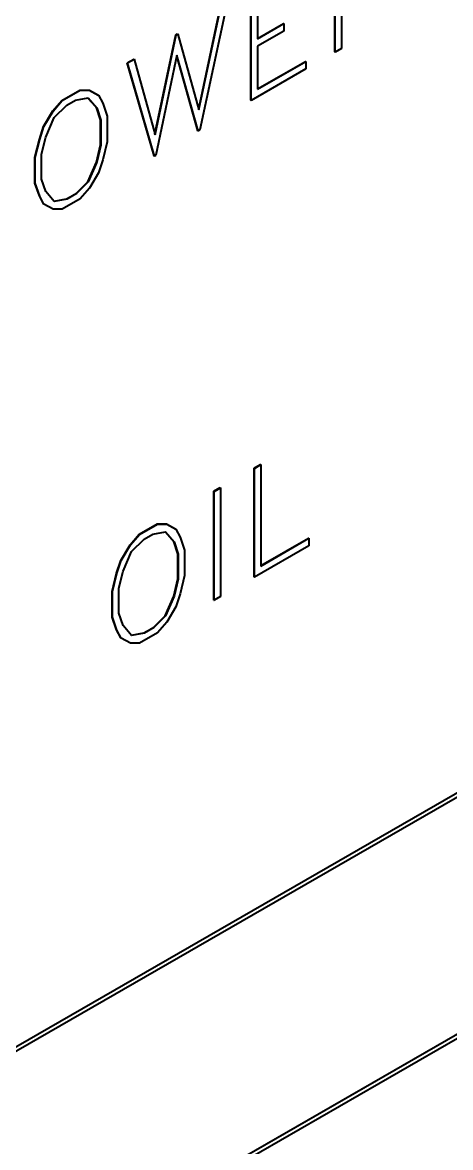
# Model space of a CAD drawing. Header units: millimetres. Extents: x 0 to 5887, y 0 to 4158.
# Drawn here: x 5445.79 to 5450.28, y 3202.75 to 3214.54 of the extents above; entities that cross this region are included whole.
import ezdxf

# ---------------------------------------------------------------- set-up
doc = ezdxf.new("R2010")
doc.units = ezdxf.units.MM
doc.header["$LTSCALE"] = 7
doc.layers.add('가시적인 것(ISO)', color=3, linetype='Continuous', lineweight=40)

msp = doc.modelspace()

# ---------------------------------------------------------------- linework, layer by layer
at = {"layer": '가시적인 것(ISO)'}
for p, q in [((5449.0653, 3214.23), (5449.0653, 3215.3675)), ((5449.0689, 3214.228), (5449.0689, 3215.3655)), ((5448.1859, 3213.7236), (5448.1859, 3214.861)), ((5448.1894, 3213.7215), (5448.1894, 3214.859)), ((5448.2562, 3214.8202), (5448.2562, 3214.3674)), ((5447.9313, 3214.7104), (5447.6504, 3213.4111)), ((5449.1357, 3214.7966), (5449.1357, 3214.2665)), ((5447.6399, 3213.6314), (5447.8601, 3214.6734)), ((5447.6421, 3213.6233), (5447.8636, 3214.6714)), ((5448.2562, 3214.3714), (5448.5272, 3214.5275)), ((5448.2562, 3214.3674), (5448.5307, 3214.5255)), ((5448.5272, 3214.5275), (5448.5307, 3214.5255)), ((5448.5307, 3214.5255), (5448.5307, 3214.4482)), ((5447.1814, 3213.3674), (5447.4016, 3214.4094)), ((5447.1836, 3213.3593), (5447.4051, 3214.4074)), ((5447.4016, 3214.4094), (5447.418, 3214.4189)), ((5447.4016, 3214.4094), (5447.4051, 3214.4074)), ((5447.4051, 3214.4074), (5447.4216, 3214.4168)), ((5447.418, 3214.4189), (5447.4216, 3214.4168)), ((5447.4216, 3214.4168), (5447.6421, 3213.6233)), ((5448.5307, 3214.4482), (5448.2562, 3214.2901)), ((5448.2562, 3214.2901), (5448.2562, 3213.8373)), ((5449.0653, 3214.23), (5449.0689, 3214.228)), ((5449.1357, 3214.2665), (5449.0689, 3214.228)), ((5446.8909, 3214.1153), (5446.9595, 3214.1548)), ((5446.8909, 3214.1153), (5446.8944, 3214.1133)), ((5447.1728, 3213.1402), (5446.8909, 3214.1153)), ((5446.8944, 3214.1133), (5446.9631, 3214.1528)), ((5447.1763, 3213.1381), (5446.8944, 3214.1133)), ((5446.9595, 3214.1548), (5446.9631, 3214.1528)), ((5446.9631, 3214.1528), (5447.1836, 3213.3593)), ((5447.4124, 3214.1947), (5447.1919, 3213.1471)), ((5447.6303, 3213.4037), (5447.4111, 3214.1886)), ((5447.6339, 3213.4016), (5447.4124, 3214.1947)), ((5448.2562, 3213.8413), (5448.7569, 3214.1297)), ((5448.2562, 3213.8373), (5448.7605, 3214.1276)), ((5448.7569, 3214.1297), (5448.7605, 3214.1276)), ((5448.7605, 3214.1276), (5448.7605, 3214.0504)), ((5448.7605, 3214.0504), (5448.1894, 3213.7215)), ((5446.2063, 3213.7211), (5446.3949, 3213.8297)), ((5446.2099, 3213.7191), (5446.3984, 3213.8276)), ((5446.3949, 3213.8297), (5446.491, 3213.83)), ((5446.3949, 3213.8297), (5446.3984, 3213.8276)), ((5446.3984, 3213.8276), (5446.4945, 3213.828)), ((5446.491, 3213.83), (5446.5852, 3213.7764)), ((5446.491, 3213.83), (5446.4945, 3213.828)), ((5446.4945, 3213.828), (5446.5888, 3213.7743)), ((5446.5852, 3213.7764), (5446.5888, 3213.7743)), ((5446.5888, 3213.7743), (5446.6345, 3213.6906)), ((5446.1112, 3213.6113), (5446.2063, 3213.7211)), ((5446.1147, 3213.6093), (5446.2099, 3213.7191)), ((5446.1275, 3213.5426), (5446.2602, 3213.6708)), ((5446.2063, 3213.7211), (5446.2099, 3213.7191)), ((5446.2602, 3213.6708), (5446.349, 3213.7219)), ((5446.349, 3213.7219), (5446.4817, 3213.7465)), ((5446.5678, 3213.6457), (5446.4802, 3213.7462)), ((5446.4817, 3213.7465), (5446.5714, 3213.6437)), ((5446.6118, 3213.5165), (5446.5678, 3213.6457)), ((5446.5678, 3213.6457), (5446.5714, 3213.6437)), ((5446.5714, 3213.6437), (5446.6153, 3213.5145)), ((5446.6345, 3213.6906), (5446.6821, 3213.5561)), ((5448.1859, 3213.7236), (5448.1894, 3213.7215)), ((5446.016, 3213.4486), (5446.1112, 3213.6113)), ((5446.0195, 3213.4465), (5446.1147, 3213.6093)), ((5446.0387, 3213.337), (5446.1275, 3213.5426)), ((5446.1112, 3213.6113), (5446.1147, 3213.6093)), ((5446.6118, 3213.2552), (5446.6118, 3213.5165)), ((5446.6118, 3213.5165), (5446.6153, 3213.5145)), ((5446.6153, 3213.5145), (5446.6153, 3213.2531)), ((5446.6821, 3213.5561), (5446.6821, 3213.2884)), ((5445.9711, 3213.3127), (5446.016, 3213.4486)), ((5445.9747, 3213.3106), (5446.0195, 3213.4465)), ((5446.016, 3213.4486), (5446.0195, 3213.4465)), ((5447.6303, 3213.4037), (5447.6339, 3213.4016)), ((5447.6504, 3213.4111), (5447.6339, 3213.4016)), ((5445.9236, 3213.1234), (5445.9711, 3213.3127)), ((5445.9271, 3213.1214), (5445.9747, 3213.3106)), ((5445.9711, 3213.3127), (5445.9747, 3213.3106)), ((5445.9939, 3213.1567), (5446.0387, 3213.337)), ((5446.6821, 3213.2884), (5446.6345, 3213.0991)), ((5446.5678, 3213.0754), (5446.6118, 3213.2552)), ((5446.6153, 3213.2531), (5446.5714, 3213.0734)), ((5446.6118, 3213.2552), (5446.6153, 3213.2531)), ((5445.9236, 3213.1234), (5445.9271, 3213.1214)), ((5445.9236, 3212.8557), (5445.9236, 3213.1234)), ((5445.9271, 3212.8537), (5445.9271, 3213.1214)), ((5445.9939, 3212.8953), (5445.9939, 3213.1567)), ((5446.4782, 3212.8693), (5446.5678, 3213.0754)), ((5446.5714, 3213.0734), (5446.4817, 3212.8672)), ((5446.5678, 3213.0754), (5446.5714, 3213.0734)), ((5446.6345, 3213.0991), (5446.5888, 3212.9627)), ((5447.1728, 3213.1402), (5447.1763, 3213.1381)), ((5447.1919, 3213.1471), (5447.1763, 3213.1381)), ((5446.5888, 3212.9627), (5446.4945, 3212.8005)), ((5445.9236, 3212.8557), (5445.9271, 3212.8537)), ((5445.9711, 3212.7212), (5445.9236, 3212.8557)), ((5445.9747, 3212.7192), (5445.9271, 3212.8537)), ((5446.0387, 3212.7666), (5445.9939, 3212.8953)), ((5446.3564, 3212.7473), (5446.4782, 3212.8693)), ((5446.4817, 3212.8672), (5446.36, 3212.7453)), ((5446.4782, 3212.8693), (5446.4817, 3212.8672)), ((5437.2771, 3198.9416), (5461.2426, 3212.7424)), ((5461.2461, 3212.7404), (5437.2806, 3198.9395)), ((5445.9711, 3212.7212), (5445.9747, 3212.7192)), ((5446.016, 3212.637), (5445.9711, 3212.7212)), ((5446.0195, 3212.6349), (5445.9747, 3212.7192)), ((5446.1275, 3212.6633), (5446.0387, 3212.7666)), ((5446.1255, 3212.6656), (5446.2567, 3212.6899)), ((5446.2602, 3212.6878), (5446.1275, 3212.6633)), ((5446.3984, 3212.6902), (5446.2099, 3212.5816)), ((5446.2567, 3212.6899), (5446.3564, 3212.7473)), ((5446.2567, 3212.6899), (5446.2602, 3212.6878)), ((5446.36, 3212.7453), (5446.2602, 3212.6878)), ((5446.3564, 3212.7473), (5446.36, 3212.7453)), ((5446.4945, 3212.8005), (5446.3984, 3212.6902)), ((5437.316, 3198.919), (5461.2108, 3212.6791)), ((5446.016, 3212.637), (5446.0195, 3212.6349)), ((5446.1147, 3212.5818), (5446.0195, 3212.6349)), ((5446.2099, 3212.5816), (5446.1147, 3212.5818)), ((5437.2806, 3196.3696), (5461.2461, 3210.1705)), ((5437.316, 3196.435), (5461.2072, 3210.193)), ((5461.2108, 3210.191), (5437.316, 3196.4309)), ((5448.219, 3209.8679), (5448.286, 3209.9065)), ((5448.219, 3209.8679), (5448.2225, 3209.8659)), ((5448.219, 3208.7281), (5448.219, 3209.8679)), ((5448.2225, 3209.8659), (5448.2895, 3209.9044)), ((5448.2225, 3208.726), (5448.2225, 3209.8659)), ((5448.286, 3209.9065), (5448.2895, 3209.9044)), ((5448.2895, 3209.9044), (5448.2895, 3208.842)), ((5447.7972, 3209.625), (5447.8641, 3209.6635)), ((5447.7972, 3209.625), (5447.8007, 3209.623)), ((5447.7972, 3208.4851), (5447.7972, 3209.625)), ((5447.8007, 3209.623), (5447.8676, 3209.6615)), ((5447.8007, 3208.4831), (5447.8007, 3209.623)), ((5447.8641, 3209.6635), (5447.8676, 3209.6615)), ((5447.8676, 3209.6615), (5447.8676, 3208.5217)), ((5447.0158, 3209.175), (5447.2047, 3209.2838)), ((5447.0193, 3209.173), (5447.2083, 3209.2818)), ((5447.2047, 3209.2838), (5447.301, 3209.2841)), ((5447.2047, 3209.2838), (5447.2083, 3209.2818)), ((5447.2083, 3209.2818), (5447.3045, 3209.2821)), ((5447.301, 3209.2841), (5447.3955, 3209.2304)), ((5447.301, 3209.2841), (5447.3045, 3209.2821)), ((5447.3045, 3209.2821), (5447.399, 3209.2284)), ((5446.9204, 3209.065), (5447.0158, 3209.175)), ((5446.924, 3209.0629), (5447.0193, 3209.173)), ((5447.0158, 3209.175), (5447.0193, 3209.173)), ((5447.0698, 3209.1246), (5447.1587, 3209.1759)), ((5447.1587, 3209.1759), (5447.2917, 3209.2005)), ((5447.378, 3209.0995), (5447.2902, 3209.2002)), ((5447.2917, 3209.2005), (5447.3816, 3209.0974)), ((5447.3955, 3209.2304), (5447.399, 3209.2284)), ((5447.399, 3209.2284), (5447.4449, 3209.1445)), ((5446.825, 3208.9019), (5446.9204, 3209.065)), ((5446.8286, 3208.8999), (5446.924, 3209.0629)), ((5446.9204, 3209.065), (5446.924, 3209.0629)), ((5446.9368, 3208.9961), (5447.0698, 3209.1246)), ((5447.4221, 3208.97), (5447.378, 3209.0995)), ((5447.378, 3209.0995), (5447.3816, 3209.0974)), ((5447.3816, 3209.0974), (5447.4256, 3208.968)), ((5447.4449, 3209.1445), (5447.4925, 3209.0097)), ((5448.7948, 3209.0556), (5448.2225, 3208.726)), ((5448.2895, 3208.8461), (5448.7913, 3209.135)), ((5448.2895, 3208.842), (5448.7948, 3209.133)), ((5448.7913, 3209.135), (5448.7948, 3209.133)), ((5448.7948, 3209.133), (5448.7948, 3209.0556)), ((5446.8478, 3208.7901), (5446.9368, 3208.9961)), ((5447.4221, 3208.7081), (5447.4221, 3208.97)), ((5447.4221, 3208.97), (5447.4256, 3208.968)), ((5447.4256, 3208.968), (5447.4256, 3208.7061)), ((5447.4925, 3209.0097), (5447.4925, 3208.7415)), ((5446.7801, 3208.7658), (5446.825, 3208.9019)), ((5446.7836, 3208.7637), (5446.8286, 3208.8999)), ((5446.825, 3208.9019), (5446.8286, 3208.8999)), ((5446.7324, 3208.5761), (5446.7801, 3208.7658)), ((5446.736, 3208.574), (5446.7836, 3208.7637)), ((5446.7801, 3208.7658), (5446.7836, 3208.7637)), ((5446.8029, 3208.6094), (5446.8478, 3208.7901)), ((5447.378, 3208.528), (5447.4221, 3208.7081)), ((5447.4256, 3208.7061), (5447.3816, 3208.5259)), ((5447.4221, 3208.7081), (5447.4256, 3208.7061)), ((5447.4925, 3208.7415), (5447.4449, 3208.5518)), ((5448.219, 3208.7281), (5448.2225, 3208.726)), ((5446.7324, 3208.5761), (5446.736, 3208.574)), ((5446.7324, 3208.3078), (5446.7324, 3208.5761)), ((5446.736, 3208.3058), (5446.736, 3208.574)), ((5446.8029, 3208.3475), (5446.8029, 3208.6094)), ((5447.2882, 3208.3214), (5447.378, 3208.528)), ((5447.3816, 3208.5259), (5447.2917, 3208.3194)), ((5447.378, 3208.528), (5447.3816, 3208.5259)), ((5447.4449, 3208.5518), (5447.399, 3208.4151)), ((5447.7972, 3208.4851), (5447.8007, 3208.4831)), ((5447.8676, 3208.5217), (5447.8007, 3208.4831)), ((5446.8478, 3208.2186), (5446.8029, 3208.3475)), ((5447.399, 3208.4151), (5447.3045, 3208.2525)), ((5446.7324, 3208.3078), (5446.736, 3208.3058)), ((5446.7801, 3208.173), (5446.7324, 3208.3078)), ((5446.7836, 3208.171), (5446.736, 3208.3058)), ((5446.9368, 3208.115), (5446.8478, 3208.2186)), ((5447.1662, 3208.1992), (5447.2882, 3208.3214)), ((5447.2917, 3208.3194), (5447.1697, 3208.1972)), ((5447.3045, 3208.2525), (5447.2083, 3208.142)), ((5447.2882, 3208.3214), (5447.2917, 3208.3194)), ((5446.7801, 3208.173), (5446.7836, 3208.171)), ((5446.825, 3208.0886), (5446.7801, 3208.173)), ((5446.8286, 3208.0866), (5446.7836, 3208.171)), ((5446.9348, 3208.1173), (5447.0662, 3208.1416)), ((5447.0698, 3208.1396), (5446.9368, 3208.115)), ((5447.2083, 3208.142), (5447.0193, 3208.0332)), ((5447.0662, 3208.1416), (5447.1662, 3208.1992)), ((5447.0662, 3208.1416), (5447.0698, 3208.1396)), ((5447.1697, 3208.1972), (5447.0698, 3208.1396)), ((5447.1662, 3208.1992), (5447.1697, 3208.1972)), ((5446.825, 3208.0886), (5446.8286, 3208.0866)), ((5446.924, 3208.0334), (5446.8286, 3208.0866)), ((5447.0193, 3208.0332), (5446.924, 3208.0334))]:
    msp.add_line(p, q, dxfattribs=at)

doc.saveas('drawing.dxf')
